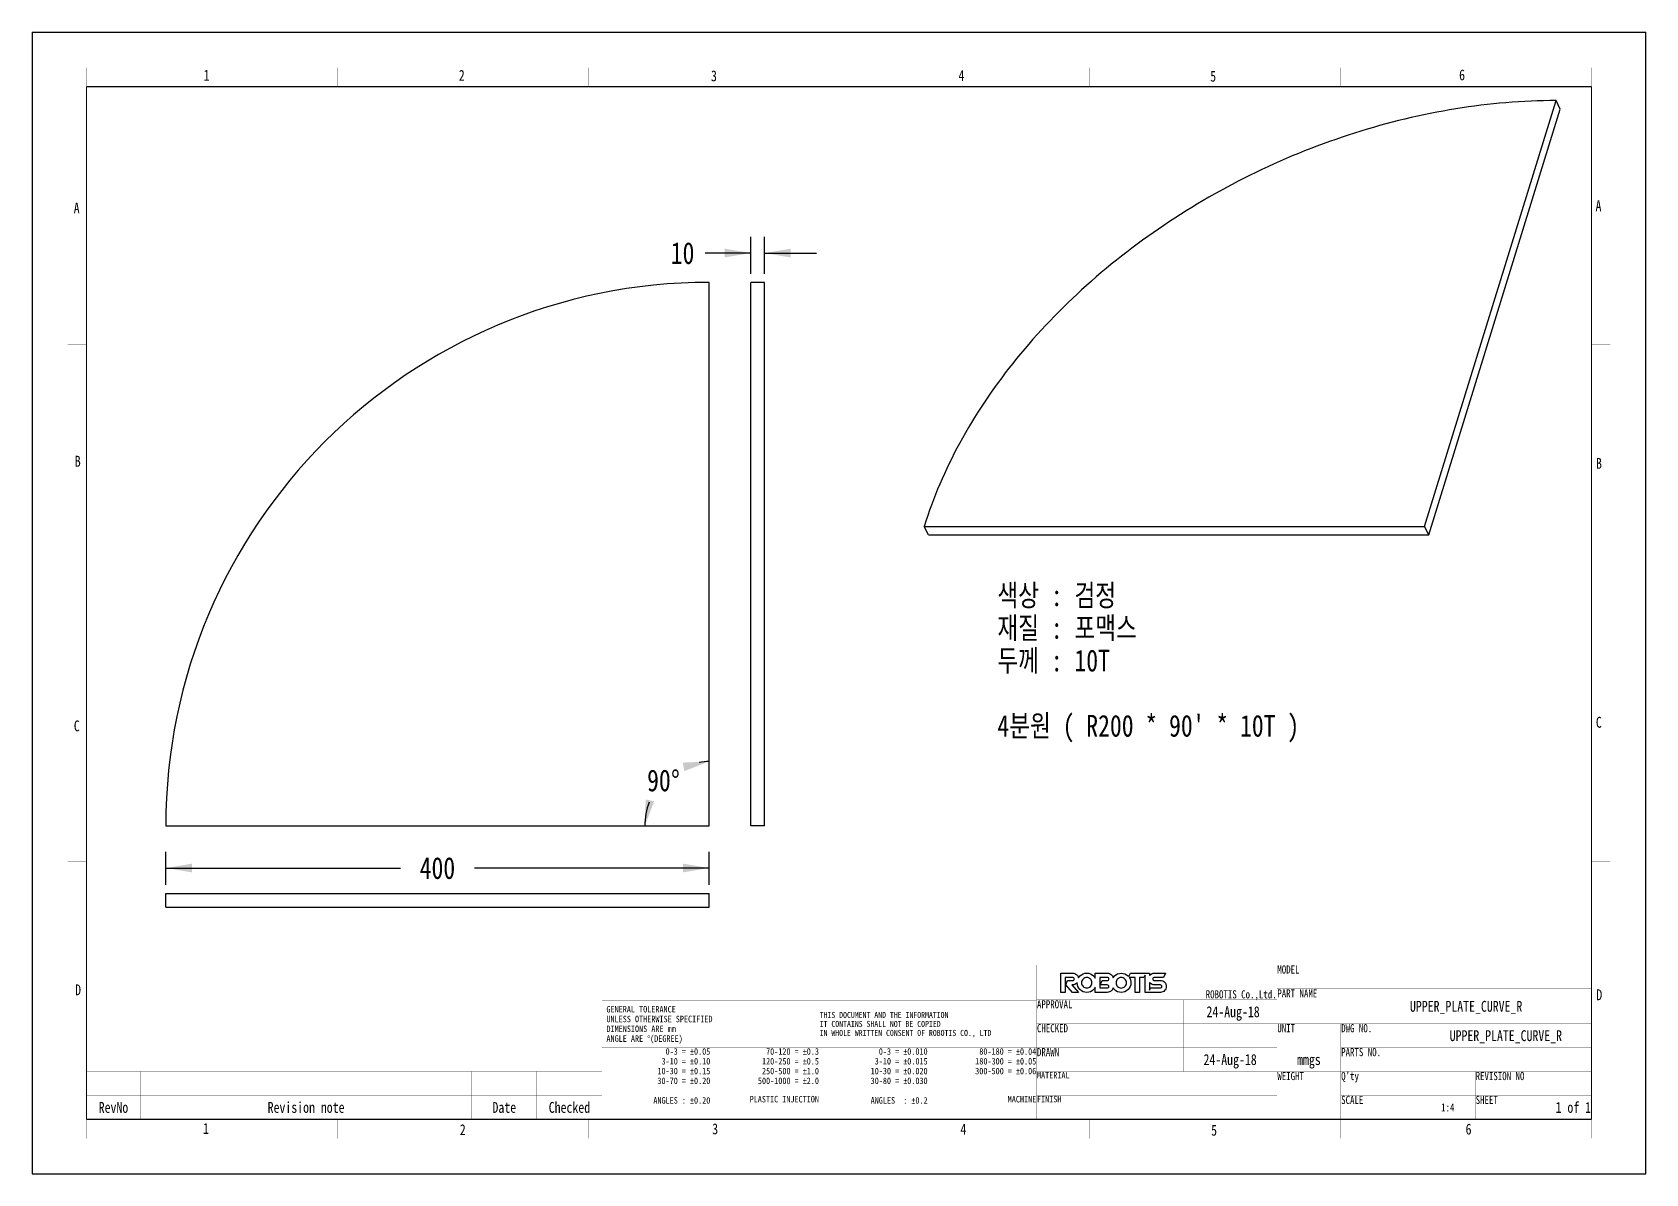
# Model space of a CAD drawing. Header units: millimetres. Extents: x 0 to 297, y 0 to 210.
import ezdxf

# ---------------------------------------------------------------- set-up
doc = ezdxf.new("R2010")
doc.units = ezdxf.units.MM
doc.header["$LTSCALE"] = 16.335
doc.layers.get('0').update_dxf_attribs({"linetype": 'CONTINUOUS'})
doc.styles.get("Standard").update_dxf_attribs({"font": 'txt', "width": 0.8})
doc.styles.add('TEXTSTYLE_2', font='txt', dxfattribs={"width": 0.8})
doc.dimstyles.new('DIMSTYLE_1', dxfattribs={"dimtxt": 4, "dimasz": 4.8, "dimexe": 3, "dimexo": 1.6, "dimgap": 2, "dimtad": 0, "dimtih": 1, "dimtoh": 1, "dimlfac": 4, "dimdsep": 46, "dimtxsty": 'Standard', "dimblk": '_FILLED', "dimblk1": '_FILLED', "dimblk2": '_FILLED', "dimcen": 0.09, "dimadec": 0, "dimazin": 0, "dimtp": 0.2, "dimtm": 0.2, "dimtfac": 1, "dimtofl": 0, "dimtmove": 0, "dimatfit": 3, "dimldrblk": '_FILLED', "dimfxl": 0, "dimtolj": 1, "dimarcsym": 0})
doc.dimstyles.new('DIMSTYLE_2', dxfattribs={"dimtxt": 4, "dimasz": 4.8, "dimexe": 3, "dimexo": 1.6, "dimgap": 2, "dimtad": 0, "dimtih": 1, "dimtoh": 1, "dimdec": 1, "dimlfac": 4, "dimdsep": 46, "dimtxsty": 'Standard', "dimblk": '_FILLED', "dimblk1": '_FILLED', "dimblk2": '_FILLED', "dimcen": 0.09, "dimadec": 0, "dimazin": 0, "dimtp": 0.5, "dimtm": 0.5, "dimtfac": 1, "dimtdec": 1, "dimtofl": 0, "dimtmove": 0, "dimatfit": 3, "dimldrblk": '_FILLED', "dimfxl": 0, "dimtolj": 1, "dimarcsym": 0})
doc.dimstyles.new('DIMSTYLE_3', dxfattribs={"dimtxt": 4, "dimasz": 4.8, "dimexe": 3, "dimexo": 1.6, "dimgap": 2, "dimtad": 0, "dimtih": 1, "dimtoh": 1, "dimlfac": 4, "dimdsep": 46, "dimtxsty": 'Standard', "dimblk": '_FILLED', "dimblk1": '_FILLED', "dimblk2": '_FILLED', "dimcen": 0.09, "dimadec": 0, "dimazin": 0, "dimtp": 0.5, "dimtm": 0.5, "dimtfac": 1, "dimtofl": 0, "dimtmove": 0, "dimatfit": 3, "dimldrblk": '_FILLED', "dimfxl": 0, "dimtolj": 1, "dimarcsym": 0})

# ---------------------------------------------------------------- blocks, each defined once
blk = doc.blocks.new('_FILLED')
at = {"color": 0, "linetype": 'ByBlock'}
blk.add_solid([(0, 0), (-1, 0.167), (-1, -0.167)], dxfattribs=at)
blk = doc.blocks.new('*D1')
at = {"color": 2, "linetype": 'Continuous'}
for p, q in [((132.28, 165.58), (132.28, 172.38)), ((134.78, 165.58), (134.78, 172.38)), ((132.28, 169.38), (123.88, 169.38)), ((134.78, 169.38), (144.38, 169.38))]:
    blk.add_line(p, q, dxfattribs=at)
at = {"color": 2, "linetype": 'Continuous', "xscale": 4.8, "yscale": 4.8, "zscale": 4.8}
blk.add_blockref('_FILLED', (132.28, 169.38), dxfattribs=at)
at = {"color": 2, "linetype": 'Continuous', "xscale": 4.8, "yscale": 4.8, "zscale": 4.8, "rotation": 180}
blk.add_blockref('_FILLED', (134.78, 169.38), dxfattribs=at)
at = {"color": 2, "linetype": 'Continuous', "insert": (121.88, 171.38), "char_height": 4, "width": 6.4, "attachment_point": 3, "line_spacing_factor": 0.9}
blk.add_mtext('10', dxfattribs=at)
blk = doc.blocks.new('*D2')
at = {"color": 2, "linetype": 'Continuous'}
for start, end in [(90, 98.9411), (158.3252, 180)]:
    blk.add_arc((124.58, 63.98), 11.84, start, end, dxfattribs=at)
for points in [[(120.04, 74.08), (124.58, 75.83), (119.72, 75.64)], [(112.92, 68.85), (112.74, 63.98), (114.49, 68.52)]]:
    blk.add_solid(points, dxfattribs=at)
at = {"color": 2, "linetype": 'Continuous', "insert": (116.21, 74.36), "char_height": 4, "width": 9.0667, "attachment_point": 2, "line_spacing_factor": 0.9}
blk.add_mtext('90\\Fgdt;{\\Fgdt;~}', dxfattribs=at)
blk = doc.blocks.new('*D3')
at = {"color": 2, "linetype": 'Continuous'}
for p, q in [((24.58, 53.16), (24.58, 59.24)), ((124.58, 53.16), (124.58, 59.24)), ((24.58, 56.24), (67.78, 56.24)), ((124.58, 56.24), (81.38, 56.24))]:
    blk.add_line(p, q, dxfattribs=at)
at = {"color": 2, "linetype": 'Continuous', "xscale": 4.8, "yscale": 4.8, "zscale": 4.8, "rotation": 180}
blk.add_blockref('_FILLED', (24.58, 56.24), dxfattribs=at)
at = {"color": 2, "linetype": 'Continuous', "xscale": 4.8, "yscale": 4.8, "zscale": 4.8}
blk.add_blockref('_FILLED', (124.58, 56.24), dxfattribs=at)
at = {"color": 2, "linetype": 'Continuous', "insert": (74.58, 58.24), "char_height": 4, "width": 9.6, "attachment_point": 2, "line_spacing_factor": 0.9}
blk.add_mtext('400', dxfattribs=at)

msp = doc.modelspace()

# ---------------------------------------------------------------- linework, layer by layer
at = {"color": 7, "linetype": 'Continuous'}
for p, q in [((0, 210), (0, 0)), ((0, 210), (297, 210)), ((297, 0), (297, 210)), ((256.3009, 119.0935), (280.5076, 197.4262)), ((281.2702, 195.8722), (280.5076, 197.4262)), ((257.0635, 117.5395), (281.2702, 195.8722)), ((124.5827, 63.9835), (124.5827, 163.9835)), ((132.2774, 63.9835), (132.2774, 163.9835)), ((134.7774, 163.9835), (132.2774, 163.9835)), ((134.7774, 63.9835), (134.7774, 163.9835)), ((164.9574, 117.5395), (164.1948, 119.0935)), ((164.1948, 119.0935), (256.3009, 119.0935)), ((257.0635, 117.5395), (256.3009, 119.0935)), ((164.9574, 117.5395), (257.0635, 117.5395)), ((24.5827, 63.9835), (124.5827, 63.9835)), ((134.7774, 63.9835), (132.2774, 63.9835)), ((24.5827, 49.0607), (24.5827, 51.5607)), ((24.5827, 51.5607), (124.5827, 51.5607)), ((124.5827, 49.0607), (124.5827, 51.5607)), ((24.5827, 49.0607), (124.5827, 49.0607)), ((0, 0), (297, 0))]:
    msp.add_line(p, q, dxfattribs=at)
for points, const_width in [([(10, 200), (10, 203.5)], 0.05), ([(56.1667, 200), (56.1667, 203.5)], 0.05), ([(102.3333, 200), (102.3333, 203.5)], 0.05), ([(148.5, 200), (148.5, 203.5)], 0.05), ([(194.6667, 200), (194.6667, 203.5)], 0.05), ([(240.8333, 200), (240.8333, 203.5)], 0.05), ([(287, 200), (287, 203.5)], 0.05), ([(6.5, 200), (10, 200)], 0.05), ([(10, 200), (10, 10)], 0.2), ([(10, 200), (287, 200)], 0.2), ([(287, 200), (287, 10)], 0.2), ([(287, 200), (290.5, 200)], 0.05), ([(6.5, 152.5), (10, 152.5)], 0.05), ([(287, 152.5), (290.5, 152.5)], 0.05), ([(6.5, 105), (10, 105)], 0.05), ([(287, 105), (290.5, 105)], 0.05), ([(6.5, 57.5), (10, 57.5)], 0.05), ([(287, 57.5), (290.5, 57.5)], 0.05), ([(287.025, 38.4), (184.85, 38.4)], 0.05), ([(184.875, 10), (184.875, 38.4)], 0.05), ([(229.125, 10), (229.125, 38.4)], 0.05), ([(287, 10), (287, 38.4)], 0.05), ([(287, 34), (229.125, 34)], 0.05), ([(104.852, 31.9531), (184.902, 31.9531)], 0.05), ([(104.877, 31.9531), (104.877, 10)], 0.05), ([(229.125, 32), (184.875, 32)], 0.05), ([(184.877, 31.9531), (184.877, 10)], 0.05), ([(211.875, 18.8), (211.875, 32)], 0.05), ([(287, 27.6), (184.875, 27.6)], 0.05), ([(240.875, 10), (240.875, 27.6)], 0.05), ([(104.877, 23.1719), (184.877, 23.1719)], 0.05), ([(144.877, 23.1719), (144.877, 10)], 0.05), ([(229.125, 23.2), (184.875, 23.2)], 0.05), ([(287, 23.2), (240.875, 23.2)], 0.05), ([(9.975, 18.8), (104.903, 18.8)], 0.05), ([(10, 10), (10, 18.8)], 0.05), ([(19.9, 10), (19.9, 18.8)], 0.05), ([(80.9, 10), (80.9, 18.8)], 0.05), ([(92.878, 10), (92.878, 18.8)], 0.05), ([(104.878, 10), (104.878, 18.8)], 0.05), ([(287, 18.8), (184.875, 18.8)], 0.05), ([(265.625, 10), (265.625, 18.8)], 0.05), ([(10, 14.4), (104.878, 14.4)], 0.05), ([(229.125, 14.4), (184.875, 14.4)], 0.05), ([(287, 14.4), (240.875, 14.4)], 0.05), ([(6.5, 10), (10, 10)], 0.05), ([(287, 10), (10, 10)], 0.2), ([(9.975, 10), (104.903, 10)], 0.05), ([(10, 6.5), (10, 10)], 0.05), ([(56.1667, 6.5), (56.1667, 10)], 0.05), ([(102.3333, 6.5), (102.3333, 10)], 0.05), ([(104.852, 10), (184.902, 10)], 0.05), ([(148.5, 6.5), (148.5, 10)], 0.05), ([(287.025, 10), (184.85, 10)], 0.05), ([(194.6667, 6.5), (194.6667, 10)], 0.05), ([(240.8333, 6.5), (240.8333, 10)], 0.05), ([(287, 10), (290.5, 10)], 0.05), ([(287, 6.5), (287, 10)], 0.05)]:
    msp.add_lwpolyline(points, dxfattribs=dict(at, const_width=const_width))
msp.add_arc((124.5827, 63.9835), 100, 90, 180, dxfattribs=at)
for points, knots in [([(280.5076, 197.4262), (274.3424, 197.4262), (261.7658, 196.3555), (243.1594, 191.868), (225.0518, 184.6362), (208.1251, 174.9313), (193.0099, 163.1149), (180.2718, 149.619), (170.3946, 134.9448), (165.8289, 124.3814), (164.1948, 119.0935)], [0, 0, 0, 0, 0.1242663, 0.25313861, 0.38449187, 0.51594686, 0.64511435, 0.76983778, 0.8884431, 1, 1, 1, 1]), ([(208.4319, 35.2216), (208.2188, 35.4345), (207.9618, 35.5409), (207.6614, 35.5409), (207.6614, 35.5409), (206.5461, 35.5409), (206.5461, 35.5409), (206.4682, 35.5409), (206.4022, 35.568), (206.3483, 35.622), (206.2943, 35.676), (206.2671, 35.7419), (206.2671, 35.8199), (206.2671, 35.8974), (206.2943, 35.9634), (206.3483, 36.0175), (206.4022, 36.0714), (206.4682, 36.0985), (206.5461, 36.0985), (206.5461, 36.0985), (208.2191, 36.0985), (208.2191, 36.0985), (208.2191, 36.0985), (208.6248, 36.9096), (208.6248, 36.9096), (208.6248, 36.9096), (206.5461, 36.9096), (206.5461, 36.9096), (206.2453, 36.9096), (205.9883, 36.8032), (205.7755, 36.5902), (205.7305, 36.5453), (205.6915, 36.4979), (205.6559, 36.449), (205.6559, 36.449), (205.6559, 36.9115), (205.6559, 36.9115), (205.6559, 36.9115), (204.8453, 36.9115), (204.8453, 36.9115), (204.8453, 36.9115), (204.8453, 36.9107), (204.8453, 36.9107), (204.8453, 36.9107), (202.1487, 36.9107), (202.1487, 36.9107), (202.1487, 36.9107), (201.8225, 36.2581), (201.8225, 36.2581), (201.7878, 36.2991), (201.751, 36.3393), (201.7117, 36.3786), (201.3654, 36.7251), (200.9472, 36.8983), (200.4573, 36.8983), (199.9672, 36.8983), (199.5489, 36.7251), (199.2025, 36.3786), (199.1043, 36.2803), (199.0204, 36.1761), (198.9501, 36.0661), (198.9065, 36.2628), (198.8097, 36.4375), (198.6579, 36.5895), (198.445, 36.8024), (198.1882, 36.9089), (197.8874, 36.9089), (197.8874, 36.9089), (195.6823, 36.9089), (195.6823, 36.9089), (195.6823, 36.9089), (195.6823, 35.9618), (195.6823, 35.9618), (195.6006, 36.1147), (195.494, 36.2572), (195.362, 36.3892), (195.0157, 36.7356), (194.5973, 36.9089), (194.1074, 36.9089), (193.6173, 36.9089), (193.1991, 36.7356), (192.8528, 36.3892), (192.7482, 36.2847), (192.6597, 36.1735), (192.5868, 36.0557), (192.5443, 36.2568), (192.4467, 36.4348), (192.2922, 36.5893), (192.0793, 36.8023), (191.8225, 36.9089), (191.5217, 36.9089), (191.5217, 36.9089), (189.3167, 36.9089), (189.3167, 36.9089), (189.3167, 36.9089), (189.3167, 33.3605), (189.3167, 33.3605), (189.3167, 33.3605), (190.1272, 33.3605), (190.1272, 33.3605), (190.1272, 33.3605), (190.1272, 36.0983), (190.1272, 36.0983), (190.1272, 36.0983), (191.5222, 36.0983), (191.5222, 36.0983), (191.5998, 36.0983), (191.6657, 36.0712), (191.7198, 36.0169), (191.774, 35.9626), (191.8012, 35.8963), (191.8012, 35.8184), (191.8012, 35.7404), (191.774, 35.6743), (191.7198, 35.62), (191.6658, 35.5657), (191.5998, 35.5385), (191.5222, 35.5385), (191.5222, 35.5385), (190.584, 35.5385), (190.584, 35.5385), (190.584, 35.5385), (190.2291, 34.7292), (190.2291, 34.7292), (190.2291, 34.7292), (191.4862, 33.3605), (191.4862, 33.3605), (191.4862, 33.3605), (192.6119, 33.3605), (192.6119, 33.3605), (192.6119, 33.3605), (191.3404, 34.7292), (191.3404, 34.7292), (191.3404, 34.7292), (191.5228, 34.7281), (191.5228, 34.7281), (191.8232, 34.7281), (192.0798, 34.8346), (192.2925, 35.0476), (192.3072, 35.0625), (192.3203, 35.078), (192.3341, 35.0933), (192.3438, 34.6211), (192.5162, 34.2167), (192.8528, 33.88), (193.1991, 33.5336), (193.6173, 33.3605), (194.1074, 33.3605), (194.5973, 33.3605), (195.0157, 33.5336), (195.362, 33.88), (195.494, 34.0122), (195.6006, 34.1547), (195.6823, 34.3076), (195.6823, 34.3076), (195.6823, 33.3605), (195.6823, 33.3605), (195.6823, 33.3605), (197.8874, 33.3605), (197.8874, 33.3605), (198.1882, 33.3605), (198.445, 33.4669), (198.6579, 33.6798), (198.8058, 33.8278), (198.9011, 33.9975), (198.9464, 34.1879), (199.0174, 34.0759), (199.1026, 33.9696), (199.2025, 33.8695), (199.5489, 33.5231), (199.9672, 33.35), (200.4573, 33.35), (200.9472, 33.35), (201.3654, 33.5231), (201.7117, 33.8695), (202.058, 34.2159), (202.2312, 34.634), (202.2312, 35.1242), (202.2312, 35.4894), (202.1349, 35.8147), (201.9424, 36.1002), (201.9424, 36.1002), (202.9888, 36.1002), (202.9888, 36.1002), (202.9888, 36.1002), (202.9888, 33.3625), (202.9888, 33.3625), (202.9888, 33.3625), (203.8007, 33.3625), (203.8007, 33.3625), (203.8007, 33.3625), (203.8007, 36.1002), (203.8007, 36.1002), (203.8007, 36.1002), (204.6355, 36.1002), (204.6355, 36.1002), (204.6355, 36.1002), (204.8453, 36.5203), (204.8453, 36.5203), (204.8453, 36.5203), (204.8453, 33.3631), (204.8453, 33.3631), (204.8453, 33.3631), (205.4574, 33.3631), (205.4574, 33.3631), (205.4574, 33.3631), (205.457, 33.3621), (205.457, 33.3621), (205.457, 33.3621), (205.674, 33.3621), (205.674, 33.3621), (205.6755, 33.3621), (205.6764, 33.3617), (205.6779, 33.3617), (205.6779, 33.3617), (205.6747, 33.3613), (205.6747, 33.3613), (205.6747, 33.3613), (207.6614, 33.3613), (207.6614, 33.3613), (207.9618, 33.3613), (208.2188, 33.4676), (208.4319, 33.6806), (208.6444, 33.8935), (208.751, 34.1504), (208.751, 34.4511), (208.751, 34.7519), (208.6444, 35.0087), (208.4319, 35.2216)], [0, 0, 0, 0, 1, 1, 1, 2, 2, 2, 3, 3, 3, 4, 4, 4, 5, 5, 5, 6, 6, 6, 7, 7, 7, 8, 8, 8, 9, 9, 9, 10, 10, 10, 11, 11, 11, 12, 12, 12, 13, 13, 13, 14, 14, 14, 15, 15, 15, 16, 16, 16, 17, 17, 17, 18, 18, 18, 19, 19, 19, 20, 20, 20, 21, 21, 21, 22, 22, 22, 23, 23, 23, 24, 24, 24, 25, 25, 25, 26, 26, 26, 27, 27, 27, 28, 28, 28, 29, 29, 29, 30, 30, 30, 31, 31, 31, 32, 32, 32, 33, 33, 33, 34, 34, 34, 35, 35, 35, 36, 36, 36, 37, 37, 37, 38, 38, 38, 39, 39, 39, 40, 40, 40, 41, 41, 41, 42, 42, 42, 43, 43, 43, 44, 44, 44, 45, 45, 45, 46, 46, 46, 47, 47, 47, 48, 48, 48, 49, 49, 49, 50, 50, 50, 51, 51, 51, 52, 52, 52, 53, 53, 53, 54, 54, 54, 55, 55, 55, 56, 56, 56, 57, 57, 57, 58, 58, 58, 59, 59, 59, 60, 60, 60, 61, 61, 61, 62, 62, 62, 63, 63, 63, 64, 64, 64, 65, 65, 65, 66, 66, 66, 67, 67, 67, 68, 68, 68, 69, 69, 69, 70, 70, 70, 71, 71, 71, 72, 72, 72, 73, 73, 73, 74, 74, 74, 75, 75, 75, 76, 76, 76, 76]), ([(194.7895, 34.4526), (194.6018, 34.2648), (194.3744, 34.171), (194.1074, 34.171), (193.8436, 34.171), (193.617, 34.2648), (193.4278, 34.4526), (193.2384, 34.6401), (193.1437, 34.8674), (193.1437, 35.1347), (193.1437, 35.4018), (193.2384, 35.6291), (193.4278, 35.8168), (193.617, 36.0045), (193.8436, 36.0983), (194.1074, 36.0983), (194.3744, 36.0983), (194.6018, 36.0045), (194.7895, 35.8168), (194.9772, 35.6291), (195.0709, 35.4018), (195.0709, 35.1347), (195.0709, 34.8674), (194.9772, 34.6401), (194.7895, 34.4526)], [0, 0, 0, 0, 1, 1, 1, 2, 2, 2, 3, 3, 3, 4, 4, 4, 5, 5, 5, 6, 6, 6, 7, 7, 7, 8, 8, 8, 8]), ([(197.8878, 34.7281), (197.9656, 34.7281), (198.0315, 34.7011), (198.0856, 34.6471), (198.1396, 34.5931), (198.1667, 34.5271), (198.1667, 34.4495), (198.1667, 34.3718), (198.1396, 34.306), (198.0856, 34.252), (198.0315, 34.198), (197.9656, 34.171), (197.8878, 34.171), (197.8878, 34.171), (196.493, 34.171), (196.493, 34.171), (196.493, 34.171), (196.493, 36.0983), (196.493, 36.0983), (196.493, 36.0983), (197.8878, 36.0983), (197.8878, 36.0983), (197.9656, 36.0983), (198.0315, 36.0712), (198.0856, 36.0169), (198.1396, 35.9626), (198.1667, 35.8963), (198.1667, 35.8184), (198.1667, 35.7404), (198.1396, 35.6743), (198.0856, 35.62), (198.0315, 35.5657), (197.9656, 35.5385), (197.8878, 35.5385), (197.8878, 35.5385), (196.9498, 35.5385), (196.9498, 35.5385), (196.9498, 35.5385), (196.5948, 34.7281), (196.5948, 34.7281), (196.5948, 34.7281), (197.8878, 34.7281), (197.8878, 34.7281)], [0, 0, 0, 0, 1, 1, 1, 2, 2, 2, 3, 3, 3, 4, 4, 4, 5, 5, 5, 6, 6, 6, 7, 7, 7, 8, 8, 8, 9, 9, 9, 10, 10, 10, 11, 11, 11, 12, 12, 12, 13, 13, 13, 14, 14, 14, 14]), ([(201.1394, 34.442), (200.9517, 34.2543), (200.7243, 34.1605), (200.4573, 34.1605), (200.1934, 34.1605), (199.9668, 34.2543), (199.7775, 34.442), (199.5882, 34.6296), (199.4936, 34.857), (199.4936, 35.1242), (199.4936, 35.3911), (199.5882, 35.6185), (199.7775, 35.8063), (199.9668, 35.994), (200.1934, 36.0877), (200.4573, 36.0877), (200.7243, 36.0877), (200.9517, 35.994), (201.1394, 35.8063), (201.327, 35.6185), (201.4208, 35.3911), (201.4208, 35.1242), (201.4208, 34.857), (201.327, 34.6296), (201.1394, 34.442)], [0, 0, 0, 0, 1, 1, 1, 2, 2, 2, 3, 3, 3, 4, 4, 4, 5, 5, 5, 6, 6, 6, 7, 7, 7, 8, 8, 8, 8]), ([(207.8589, 34.2535), (207.8047, 34.1993), (207.7387, 34.1725), (207.6614, 34.1725), (207.6614, 34.1725), (205.8599, 34.1725), (205.8599, 34.1725), (205.8599, 34.1725), (205.8599, 34.1722), (205.8599, 34.1722), (205.8599, 34.1722), (205.6559, 33.762), (205.6559, 33.762), (205.6559, 33.762), (205.6559, 35.1905), (205.6559, 35.1905), (205.6915, 35.1416), (205.7305, 35.0941), (205.7755, 35.0492), (205.9883, 34.8363), (206.2453, 34.73), (206.5461, 34.73), (206.5461, 34.73), (207.6614, 34.73), (207.6614, 34.73), (207.7387, 34.73), (207.8047, 34.703), (207.8589, 34.6488), (207.9129, 34.5947), (207.9398, 34.5288), (207.9398, 34.4511), (207.9398, 34.3733), (207.9129, 34.3073), (207.8589, 34.2535)], [0, 0, 0, 0, 1, 1, 1, 2, 2, 2, 3, 3, 3, 4, 4, 4, 5, 5, 5, 6, 6, 6, 7, 7, 7, 8, 8, 8, 9, 9, 9, 10, 10, 10, 11, 11, 11, 11])]:
    msp.add_open_spline(points, degree=3, knots=knots, dxfattribs=at)

# ---------------------------------------------------------------- texts
at = {"color": 2, "linetype": 'Continuous', "line_spacing_factor": 0.9}
for s, insert, char_height, width, attachment_point in [('1', (31.5443, 203.1022), 2, 1.6, 1), ('2', (78.5144, 203.0836), 2, 1.6, 1), ('3', (124.9322, 202.9865), 2, 1.6, 1), ('4', (170.494, 203.0418), 2, 1.6, 1), ('5', (216.8274, 202.9303), 2, 1.6, 1), ('6', (262.6443, 203.1626), 2, 1.6, 1), ('A', (7.6306, 178.6791), 2, 1.6, 1), ('A', (287.759, 179.0818), 2, 1.6, 1), ('B', (7.8297, 132.0809), 2, 1.6, 1), ('B', (287.8338, 131.6918), 2, 1.6, 1), ("색상 : 검정\\P재질 : 포맥스\\P두께 : 10T\\P \\P4분원 ( R200 * 90' * 10T )", (177.6571, 108.4185), 4, 77.866667, 1), ('C', (7.6459, 83.3964), 2, 1.6, 1), ('C', (287.8162, 84.0527), 2, 1.6, 1), ('D', (7.8885, 34.8316), 2, 1.6, 1), ('D', (287.9, 33.9235), 2, 1.6, 1), ('UPPER_PLATE_CURVE_R  ', (263.9375, 31.8), 2, 33.6, 2), ('1', (31.4342, 9.3341), 2, 1.6, 1), ('2', (78.7016, 9.1004), 2, 1.6, 1), ('3', (125.1533, 9.2511), 2, 1.6, 1), ('4', (170.8466, 9.177), 2, 1.6, 1), ('5', (216.9965, 9.0033), 2, 1.6, 1), ('6', (263.8489, 9.2111), 2, 1.6, 1)]:
    msp.add_mtext(s, dxfattribs=dict(at, insert=insert, char_height=char_height, width=width, attachment_point=attachment_point))
at = {"color": 7, "linetype": 'Continuous', "line_spacing_factor": 0.9}
for s, insert, char_height, width, attachment_point in [('MODEL', (229.1875, 38.3219), 1.5, 6, 1), ('ROBOTIS Co.,Ltd. ', (229.0625, 33.75), 1.5, 20.4, 3), ('PART NAME', (229.1875, 33.9219), 1.5, 10.8, 1), (' GENERAL TOLERANCE\\P UNLESS OTHERWISE SPECIFIED\\P DIMENSIONS ARE mm \\P ANGLE ARE \\Fgdt;{\\Fgdt;~}\\Ftxt;(DEGREE)', (104.9395, 30.8625), 1.2, 25.92, 1), ('THIS DOCUMENT AND THE INFORMATION \\PIT CONTAINS SHALL NOT BE COPIED\\PIN WHOLE WRITTEN CONSENT OF ROBOTIS CO., LTD', (144.9395, 29.7625), 1.1, 38.72, 1), ('APPROVAL', (184.9375, 31.9219), 1.5, 9.6, 1), ('CHECKED', (184.9375, 27.5219), 1.5, 8.4, 1), ('UNIT', (229.1875, 27.5219), 1.5, 4.8, 1), ('DWG NO.', (240.9375, 27.5219), 1.5, 8.4, 1), ('0-3 = \\Fgdt;{\\Fgdt;`}\\Ftxt;0.05\\P3-10 = \\Fgdt;{\\Fgdt;`}\\Ftxt;0.10\\P10-30 = \\Fgdt;{\\Fgdt;`}\\Ftxt;0.15\\P30-70 = \\Fgdt;{\\Fgdt;`}\\Ftxt;0.20\\P \\PANGLES : \\Fgdt;{\\Fgdt;`}\\Ftxt;0.20', (124.8145, 23.0938), 1.2, 13.88, 3), ('70-120 = \\Fgdt;{\\Fgdt;`}\\Ftxt;0.3\\P120-250 = \\Fgdt;{\\Fgdt;`}\\Ftxt;0.5\\P250-500 = \\Fgdt;{\\Fgdt;`}\\Ftxt;1.0\\P500-1000 = \\Fgdt;{\\Fgdt;`}\\Ftxt;2.0\\P ', (144.8145, 23.0938), 1.2, 14.84, 3), ('0-3 = \\Fgdt;{\\Fgdt;`}\\Ftxt;0.010\\P3-10 = \\Fgdt;{\\Fgdt;`}\\Ftxt;0.015\\P10-30 = \\Fgdt;{\\Fgdt;`}\\Ftxt;0.020\\P30-80 = \\Fgdt;{\\Fgdt;`}\\Ftxt;0.030\\P \\PANGLES  : \\Fgdt;{\\Fgdt;`}\\Ftxt;0.2', (164.8145, 23.0938), 1.2, 13.88, 3), ('80-180 = \\Fgdt;{\\Fgdt;`}\\Ftxt;0.04\\P180-300 = \\Fgdt;{\\Fgdt;`}\\Ftxt;0.05\\P300-500 = \\Fgdt;{\\Fgdt;`}\\Ftxt;0.06\\P ', (184.8145, 23.0938), 1.2, 14.84, 3), ('DRAWN', (184.9375, 23.1219), 1.5, 6, 1), ('PARTS NO.', (240.9375, 23.1219), 1.5, 10.8, 1), ('MATERIAL', (184.9375, 18.7219), 1.2, 7.68, 1), ('WEIGHT', (229.1875, 18.7219), 1.5, 7.2, 1), ("Q'ty", (240.9375, 18.7219), 1.5, 4.8, 1), ('REVISION NO', (265.6875, 18.7219), 1.5, 13.2, 1), ('PLASTIC INJECTION', (144.8145, 14.3125), 1.2, 16.32, 3), ('MACHINE', (184.8145, 14.3125), 1.2, 6.72, 3), ('FINISH', (184.9375, 14.3219), 1.2, 5.76, 1), ('SCALE', (240.9375, 14.3219), 1.5, 6, 1), ('SHEET', (265.6875, 14.3219), 1.5, 6, 1)]:
    msp.add_mtext(s, dxfattribs=dict(at, insert=insert, char_height=char_height, width=width, attachment_point=attachment_point))
at = {"color": 2, "linetype": 'Continuous', "line_spacing_factor": 0.9, "style": 'TEXTSTYLE_2'}
for s, insert, char_height, width, attachment_point in [(' 24-Aug-18', (220.5, 30.8), 2, 22.857143, 2), ('UPPER_PLATE_CURVE_R', (271.25, 26.4), 2, 45, 2), ('24-Aug-18', (220.5, 22), 2, 20.5, 2), ('mmgs', (235, 22), 2, 10.428571, 2), ('RevNo', (14.95, 13.2), 2, 11.714286, 2), ('Revision note', (50.4, 13.2), 2, 27.285714, 2), ('Date', (86.889, 13.2), 2, 9.285714, 2), ('Checked', (98.878, 13.2), 2, 15.714286, 2), ('1:4', (260.5625, 12.95), 1.5, 4.285714, 2), ('1 of 1', (286.9375, 13.2), 2, 12.571429, 3)]:
    msp.add_mtext(s, dxfattribs=dict(at, insert=insert, char_height=char_height, width=width, attachment_point=attachment_point))

# ---------------------------------------------------------------- dimensions: what is measured, and where the dimension line sits
at = {"color": 2, "linetype": 'Continuous'}
dim = msp.add_linear_dim(base=(132.2774, 169.3808), p1=(134.7774, 163.9835), p2=(132.2774, 163.9835), angle=180, dimstyle='DIMSTYLE_1', dxfattribs=at)
dim.commit()
dim.dimension.update_dxf_attribs({"geometry": '*D1', "text_midpoint": (119.0774, 169.3808), "dimtype": 160})
dim = msp.add_angular_dim_2l(base=(116.2089, 72.3574), line1=((124.5827, 74.1076), (124.5827, 74.226)), line2=((114.4587, 63.9835), (114.3403, 63.9835)), dimstyle='DIMSTYLE_2', dxfattribs=at)
dim.commit()
dim.dimension.update_dxf_attribs({"geometry": '*D2', "text_midpoint": (116.2089, 72.3574), "dimtype": 162})
dim = msp.add_linear_dim(base=(124.5827, 56.2435), p1=(24.5827, 51.5607), p2=(124.5827, 51.5607), dimstyle='DIMSTYLE_3', dxfattribs=at)
dim.commit()
dim.dimension.update_dxf_attribs({"geometry": '*D3', "text_midpoint": (74.5827, 56.2435), "dimtype": 160})

doc.saveas('drawing.dxf')
